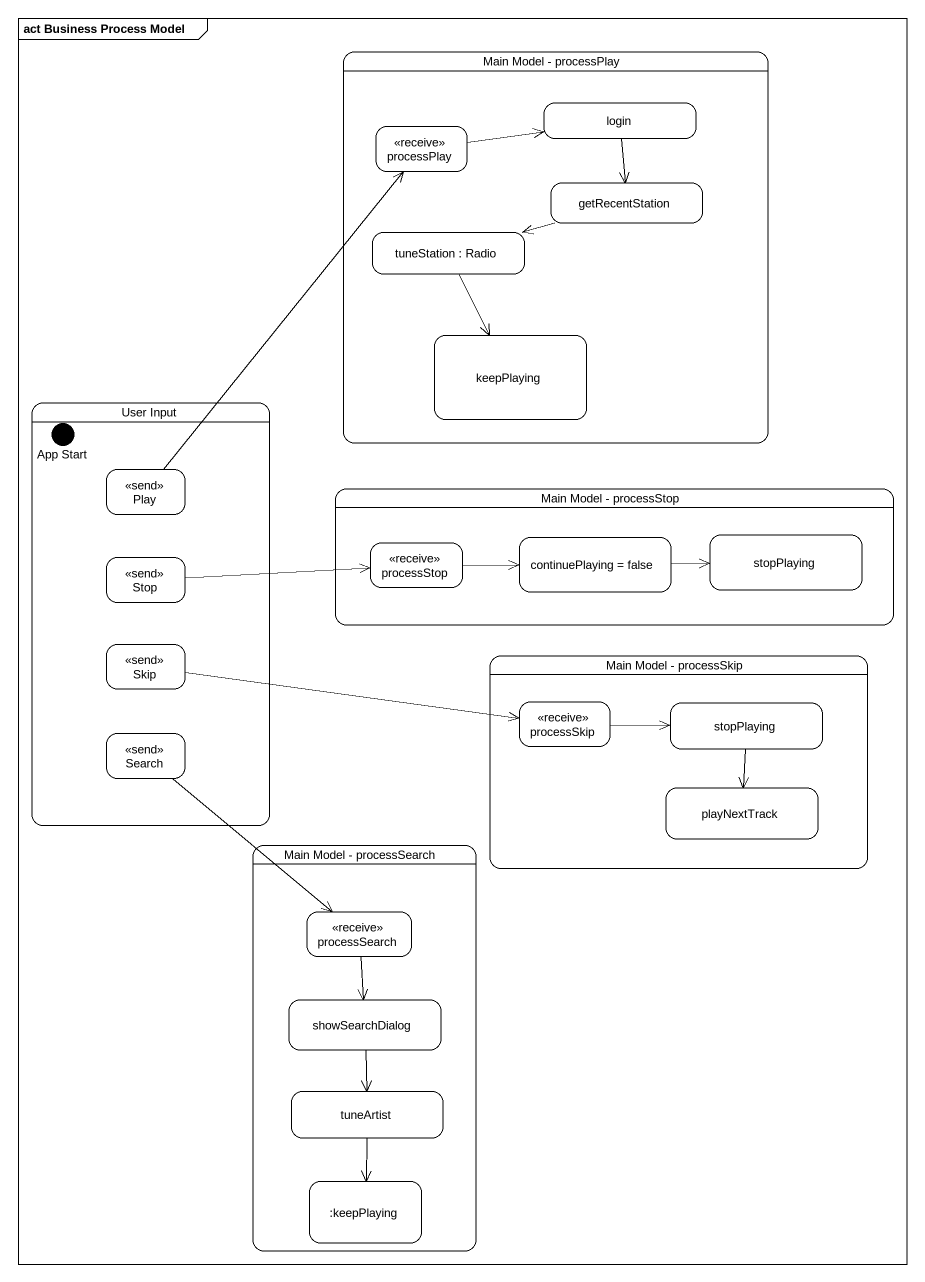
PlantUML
@startuml
mainframe act Business Process Model
hide empty description
state "Main Model - processPlay" as Main_Model_processPlay {
  state login
  state processPlay <<receive>>
  state getRecentStation
  state "tuneStation : Radio" as tuneStation
  state keepPlaying
}
state "User Input" as User_Input {
  state "App Start" as App_Start <<start>>
  state Play <<send>>
  state "Stop" as Stop_ <<send>>
  state Skip <<send>>
  state Search <<send>>
}
state "Main Model - processStop" as Main_Model_processStop {
  state processStop <<receive>>
  state "continuePlaying = false" as continuePlaying_false
  state stopPlaying
}
state "Main Model - processSkip" as Main_Model_processSkip {
  state processSkip <<receive>>
  state "stopPlaying" as stopPlaying_2
  state playNextTrack
}
state "Main Model - processSearch" as Main_Model_processSearch {
  state processSearch <<receive>>
  state showSearchDialog
  state tuneArtist
  state ":keepPlaying" as keepPlaying_2
}
login --> getRecentStation
processPlay -right-> login
getRecentStation -left-> tuneStation
tuneStation --> keepPlaying
Play -up-> processPlay
Stop_ -right-> processStop
processStop -right-> continuePlaying_false
continuePlaying_false -right-> stopPlaying
Skip -right-> processSkip
processSkip -right-> stopPlaying_2
stopPlaying_2 --> playNextTrack
Search --> processSearch
processSearch --> showSearchDialog
showSearchDialog --> tuneArtist
tuneArtist --> keepPlaying_2
@enduml
